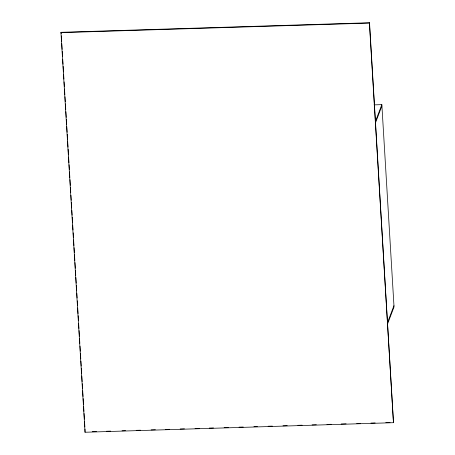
<?xml version="1.0" encoding="UTF-8"?>
<svg xmlns="http://www.w3.org/2000/svg" width="455" height="455" viewBox="0 0 455 455"><rect width="100%" height="100%" fill="white"/><g stroke="black" fill="none" stroke-linecap="round" stroke-linejoin="round"><path stroke-width="0.68" d="M60.97 32.646L61.101 32.311L369.528 22.75L393.473 422.689L85.04 432.25L60.97 32.646L369.403 23.086L369.528 22.75M85.04 432.25L85 429.082M375.472 121.4L381.842 104.633L374.044 104.877M375.546 122.651L381.916 105.884M387.58 322.453L393.95 305.686M387.66 323.698L394.03 306.932L381.842 104.633M92.257 431.693L96.511 431.562M106.442 431.255L110.696 431.124M122.037 430.771L125.586 430.663M136.221 430.333L140.476 430.202M151.111 429.873L155.365 429.736M165.29 429.429L169.544 429.298M180.18 428.968L184.434 428.837M195.07 428.508L199.324 428.377M209.249 428.07L213.503 427.933M224.139 427.603L228.393 427.472M239.029 427.143L243.283 427.012M253.918 426.682L257.467 426.574M268.103 426.244L272.357 426.113M282.993 425.783L287.247 425.647M297.883 425.317L302.137 425.186M312.062 424.879L316.316 424.748M326.952 424.418L331.206 424.287M341.131 423.98L346.096 423.827M356.731 423.497L360.275 423.383M370.91 423.053L375.165 422.923M385.8 422.593L390.054 422.462M369.403 23.086L393.473 422.689M61.101 32.311L61.186 33.733M61.311 35.854L61.653 41.524M61.783 43.652L62.125 49.316M62.25 51.443L62.551 56.403M62.722 59.235L63.017 64.195M63.148 66.322L63.49 71.992M63.62 74.114L63.916 79.073M64.087 81.911L64.388 86.871M64.513 88.992L64.855 94.663M64.985 96.79L65.281 101.749M65.412 103.871L65.753 109.541M65.878 111.668L66.22 117.333M66.35 119.46L66.646 124.42M66.777 126.547L67.118 132.212M67.243 134.339L67.585 140.009M67.67 141.425L68.011 147.09M68.142 149.217L68.483 154.888M68.608 157.009L68.95 162.68M69.08 164.807L69.382 169.766M69.507 171.888L69.848 177.558M69.979 179.685L70.32 185.35M70.445 187.477L70.747 192.437M70.917 195.269L71.213 200.228M71.344 202.356L71.685 208.026M71.81 210.147L72.112 215.107M72.237 217.234L72.578 222.905M72.709 225.026L73.005 229.985M73.175 232.823L73.477 237.783M73.602 239.91L73.943 245.575M74.074 247.702L74.37 252.661M74.501 254.789L74.842 260.453M74.967 262.58L75.314 268.245M75.439 270.372L75.74 275.332M75.866 277.459L76.207 283.129M76.338 285.251L76.679 290.921M76.804 293.048L77.105 298.008M77.276 300.84L77.572 305.8M77.703 307.927L78.044 313.592M78.169 315.719L78.47 320.678M78.641 323.511L78.937 328.47M79.068 330.597L79.409 336.268M79.534 338.389L79.835 343.349M80.006 346.187L80.302 351.146M80.433 353.268L80.774 358.938M80.899 361.065L81.2 366.025M81.331 368.146L81.672 373.817M81.798 375.944L82.139 381.608M82.27 383.736L82.565 388.695M82.696 390.822L83.037 396.487M83.163 398.614L83.504 404.285M83.635 406.406L83.93 411.365M84.061 413.493L84.403 419.163M84.528 421.284L84.869 426.955"/></g></svg>
